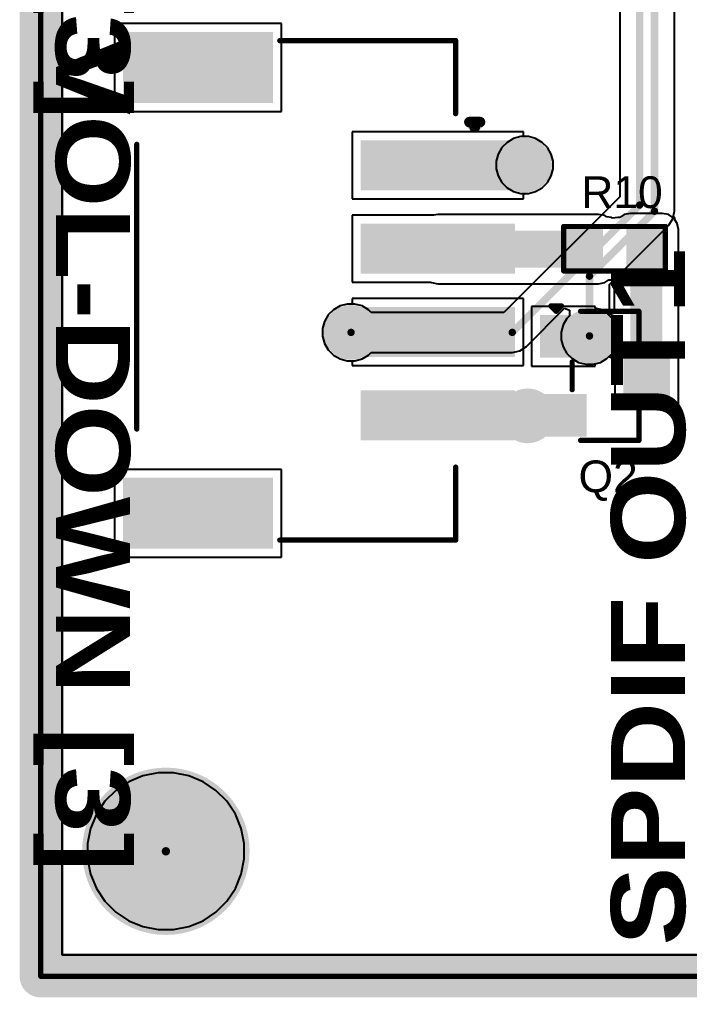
# Model space of a CAD drawing. Header units: inches. Extents: x -0.14 to 3.84, y -0.14 to 3.05.
# Drawn here: x -0.138 to 0.494, y -0.138 to 0.786 of the extents above; entities that cross this region are included whole.
import ezdxf

# ---------------------------------------------------------------- set-up
doc = ezdxf.new("R2010")
doc.units = ezdxf.units.IN
doc.header["$MEASUREMENT"] = 0
for name, color, linetype in [('Board Outline', 216, 'Continuous'), ('Bottom Layer', 5, 'Continuous'), ('Bottom Solder', 6, 'Continuous'), ('Ground Layer', 76, 'Continuous'), ('Pad Holes', 156, 'Continuous'), ('Power Layer', 16, 'Continuous'), ('Top Layer', 1, 'Continuous'), ('Top Overlay', 2, 'Continuous'), ('Top Paste', 8, 'Continuous'), ('Top Solder', 216, 'Continuous'), ('Via Holes', 16, 'Continuous')]:
    doc.layers.add(name, color=color, linetype=linetype)
doc.styles.add('Arial', font='', dxfattribs={"height": 0.2})
doc.styles.add('Arial Black_Bold', font='', dxfattribs={"height": 0.2})
doc.styles.get('Arial').set_extended_font_data('Arial')
doc.styles.get('Arial Black_Bold').set_extended_font_data('Arial Black', bold=True)

# ---------------------------------------------------------------- blocks, each defined once
blk = doc.blocks.new('SOT_23_18')
at = {"layer": 'Top Layer'}
for points in [[(-0.01614, 0.05748), (0.01614, 0.05748), (0.01614, 0.02126), (-0.01614, 0.02126)], [(-0.05354, -0.02126), (-0.02126, -0.02126), (-0.02126, -0.05748), (-0.05354, -0.05748)], [(0.02126, -0.02126), (0.05354, -0.02126), (0.05354, -0.05748), (0.02126, -0.05748)]]:
    blk.add_hatch(color=1, dxfattribs=at).paths.add_polyline_path(points)
at = {"layer": 'Top Paste'}
for points in [[(-0.01614, 0.05748), (0.01614, 0.05748), (0.01614, 0.02126), (-0.01614, 0.02126)], [(-0.05354, -0.02126), (-0.02126, -0.02126), (-0.02126, -0.05748), (-0.05354, -0.05748)], [(0.02126, -0.02126), (0.05354, -0.02126), (0.05354, -0.05748), (0.02126, -0.05748)]]:
    blk.add_hatch(color=8, dxfattribs=at).paths.add_polyline_path(points)
at = {"layer": 'Top Solder'}
for points in [[(-0.02014, 0.06148), (0.02014, 0.06148), (0.02014, 0.01726), (-0.02014, 0.01726)], [(-0.05754, -0.01726), (-0.01726, -0.01726), (-0.01726, -0.06148), (-0.05754, -0.06148)], [(0.01726, -0.01726), (0.05754, -0.01726), (0.05754, -0.06148), (0.01726, -0.06148)]]:
    blk.add_hatch(color=216, dxfattribs=at).paths.add_polyline_path(points)
at = {"layer": 'Top Overlay'}
for points in [[(-0.061, -0.023, 0.005, 0.005, 0), (-0.061, 0.032, 0.005, 0.005, 0)], [(-0.022, 0.032, 0.005, 0.005, 0), (-0.061, 0.032, 0.005, 0.005, 0)], [(0.061, 0.032, 0.005, 0.005, 0), (0.022, 0.032, 0.005, 0.005, 0)], [(0.061, -0.023, 0.005, 0.005, 0), (0.061, 0.032, 0.005, 0.005, 0)], [(0.013, -0.031, 0.005, 0.005, 0), (-0.013, -0.031, 0.005, 0.005, 0)], [(-0.061, -0.046, 0.005, 0.005, 0), (-0.066, -0.041, 0.005, 0.005, 0)], [(-0.066, -0.051, 0.005, 0.005, 0), (-0.066, -0.041, 0.005, 0.005, 0)], [(-0.066, -0.051, 0.005, 0.005, 0), (-0.061, -0.046, 0.005, 0.005, 0)]]:
    blk.add_lwpolyline(points, format="xyseb", dxfattribs=at)
for points in [[(-0.06225, 0.032, 0.0025, 0.0025, 1), (-0.05975, 0.032, 0.0025, 0.0025, 1)], [(-0.06225, 0.032, 0.0025, 0.0025, 1), (-0.05975, 0.032, 0.0025, 0.0025, 1)], [(-0.02325, 0.032, 0.0025, 0.0025, 1), (-0.02075, 0.032, 0.0025, 0.0025, 1)], [(0.02075, 0.032, 0.0025, 0.0025, 1), (0.02325, 0.032, 0.0025, 0.0025, 1)], [(0.05975, 0.032, 0.0025, 0.0025, 1), (0.06225, 0.032, 0.0025, 0.0025, 1)], [(0.05975, 0.032, 0.0025, 0.0025, 1), (0.06225, 0.032, 0.0025, 0.0025, 1)], [(-0.06225, -0.023, 0.0025, 0.0025, 1), (-0.05975, -0.023, 0.0025, 0.0025, 1)], [(0.05975, -0.023, 0.0025, 0.0025, 1), (0.06225, -0.023, 0.0025, 0.0025, 1)], [(-0.01425, -0.031, 0.0025, 0.0025, 1), (-0.01175, -0.031, 0.0025, 0.0025, 1)], [(0.01175, -0.031, 0.0025, 0.0025, 1), (0.01425, -0.031, 0.0025, 0.0025, 1)], [(-0.06725, -0.041, 0.0025, 0.0025, 1), (-0.06475, -0.041, 0.0025, 0.0025, 1)], [(-0.06725, -0.041, 0.0025, 0.0025, 1), (-0.06475, -0.041, 0.0025, 0.0025, 1)], [(-0.06225, -0.046, 0.0025, 0.0025, 1), (-0.05975, -0.046, 0.0025, 0.0025, 1)], [(-0.06225, -0.046, 0.0025, 0.0025, 1), (-0.05975, -0.046, 0.0025, 0.0025, 1)], [(-0.06725, -0.051, 0.0025, 0.0025, 1), (-0.06475, -0.051, 0.0025, 0.0025, 1)], [(-0.06725, -0.051, 0.0025, 0.0025, 1), (-0.06475, -0.051, 0.0025, 0.0025, 1)]]:
    blk.add_lwpolyline(points, format="xyseb", close=True, dxfattribs=at)
blk = doc.blocks.new('R___0603_66')
at = {"layer": 'Top Layer'}
for points in [[(-0.015, 0.0175), (-0.015, -0.0175), (-0.045, -0.0175), (-0.045, 0.0175)], [(0.045, 0.0175), (0.045, -0.0175), (0.015, -0.0175), (0.015, 0.0175)]]:
    blk.add_hatch(color=1, dxfattribs=at).paths.add_polyline_path(points)
at = {"layer": 'Top Paste'}
for points in [[(-0.015, 0.0175), (-0.015, -0.0175), (-0.045, -0.0175), (-0.045, 0.0175)], [(0.045, 0.0175), (0.045, -0.0175), (0.015, -0.0175), (0.015, 0.0175)]]:
    blk.add_hatch(color=8, dxfattribs=at).paths.add_polyline_path(points)
at = {"layer": 'Top Solder'}
for points in [[(-0.011, 0.0215), (-0.011, -0.0215), (-0.049, -0.0215), (-0.049, 0.0215)], [(0.049, 0.0215), (0.049, -0.0215), (0.011, -0.0215), (0.011, 0.0215)]]:
    blk.add_hatch(color=216, dxfattribs=at).paths.add_polyline_path(points)
at = {"layer": 'Top Overlay'}
for points in [[(0.048, 0.021, 0.005, 0.005, 0), (-0.048, 0.021, 0.005, 0.005, 0)], [(-0.048, 0.021, 0.005, 0.005, 0), (-0.048, -0.021, 0.005, 0.005, 0)], [(0.048, 0.021, 0.005, 0.005, 0), (0.048, -0.021, 0.005, 0.005, 0)], [(0.048, -0.021, 0.005, 0.005, 0), (-0.048, -0.021, 0.005, 0.005, 0)]]:
    blk.add_lwpolyline(points, format="xyseb", dxfattribs=at)
for points in [[(-0.04925, 0.021, 0.0025, 0.0025, 1), (-0.04675, 0.021, 0.0025, 0.0025, 1)], [(-0.04925, 0.021, 0.0025, 0.0025, 1), (-0.04675, 0.021, 0.0025, 0.0025, 1)], [(0.04675, 0.021, 0.0025, 0.0025, 1), (0.04925, 0.021, 0.0025, 0.0025, 1)], [(0.04675, 0.021, 0.0025, 0.0025, 1), (0.04925, 0.021, 0.0025, 0.0025, 1)], [(-0.04925, -0.021, 0.0025, 0.0025, 1), (-0.04675, -0.021, 0.0025, 0.0025, 1)], [(-0.04925, -0.021, 0.0025, 0.0025, 1), (-0.04675, -0.021, 0.0025, 0.0025, 1)], [(0.04675, -0.021, 0.0025, 0.0025, 1), (0.04925, -0.021, 0.0025, 0.0025, 1)], [(0.04675, -0.021, 0.0025, 0.0025, 1), (0.04925, -0.021, 0.0025, 0.0025, 1)]]:
    blk.add_lwpolyline(points, format="xyseb", close=True, dxfattribs=at)
blk = doc.blocks.new('S4B_PH_SM4_TB_LF__SN__92')
at = {"layer": 'Top Layer'}
for points in [[(-0.24016, 0.18012), (-0.1811, 0.18012), (-0.1811, 0.04626), (-0.24016, 0.04626)], [(0.1811, 0.18012), (0.24016, 0.18012), (0.24016, 0.04626), (0.1811, 0.04626)], [(-0.1378, -0.04429), (-0.09842, -0.04429), (-0.09842, -0.18209), (-0.1378, -0.18209)], [(-0.05906, -0.04429), (-0.01968, -0.04429), (-0.01968, -0.18209), (-0.05906, -0.18209)], [(0.01968, -0.04429), (0.05906, -0.04429), (0.05906, -0.18209), (0.01968, -0.18209)], [(0.09842, -0.04429), (0.1378, -0.04429), (0.1378, -0.18209), (0.09842, -0.18209)]]:
    blk.add_hatch(color=1, dxfattribs=at).paths.add_polyline_path(points)
at = {"layer": 'Top Paste'}
for points in [[(-0.24016, 0.18012), (-0.1811, 0.18012), (-0.1811, 0.04626), (-0.24016, 0.04626)], [(0.1811, 0.18012), (0.24016, 0.18012), (0.24016, 0.04626), (0.1811, 0.04626)], [(-0.1378, -0.04429), (-0.09842, -0.04429), (-0.09842, -0.18209), (-0.1378, -0.18209)], [(-0.05906, -0.04429), (-0.01968, -0.04429), (-0.01968, -0.18209), (-0.05906, -0.18209)], [(0.01968, -0.04429), (0.05906, -0.04429), (0.05906, -0.18209), (0.01968, -0.18209)], [(0.09842, -0.04429), (0.1378, -0.04429), (0.1378, -0.18209), (0.09842, -0.18209)]]:
    blk.add_hatch(color=8, dxfattribs=at).paths.add_polyline_path(points)
at = {"layer": 'Top Solder'}
for points in [[(-0.24416, 0.18412), (-0.1771, 0.18412), (-0.1771, 0.04226), (-0.24416, 0.04226)], [(0.1771, 0.18412), (0.24416, 0.18412), (0.24416, 0.04226), (0.1771, 0.04226)], [(-0.1418, -0.04029), (-0.09442, -0.04029), (-0.09442, -0.18609), (-0.1418, -0.18609)], [(-0.06306, -0.04029), (-0.01568, -0.04029), (-0.01568, -0.18609), (-0.06306, -0.18609)], [(0.01568, -0.04029), (0.06306, -0.04029), (0.06306, -0.18609), (0.01568, -0.18609)], [(0.09442, -0.04029), (0.1418, -0.04029), (0.1418, -0.18609), (0.09442, -0.18609)]]:
    blk.add_hatch(color=216, dxfattribs=at).paths.add_polyline_path(points)
at = {"layer": 'Top Overlay'}
for points in [[(-0.131, 0.171, 0.005, 0.005, 0), (0.138, 0.171, 0.005, 0.005, 0)], [(-0.236, 0.036, 0.005, 0.005, 0), (-0.236, -0.13, 0.005, 0.005, 0)], [(0.236, 0.036, 0.005, 0.005, 0), (0.236, -0.13, 0.005, 0.005, 0)], [(-0.236, -0.13, 0.005, 0.005, 0), (-0.167, -0.13, 0.005, 0.005, 0)], [(0.167, -0.13, 0.005, 0.005, 0), (0.236, -0.13, 0.005, 0.005, 0)], [(0.159, -0.143, 0.01, 0.01, 0), (0.154, -0.148, 0.01, 0.01, 0)], [(0.159, -0.143, 0.01, 0.01, 0), (0.159, -0.153, 0.01, 0.01, 0)], [(0.154, -0.148, 0.01, 0.01, 0), (0.159, -0.153, 0.01, 0.01, 0)]]:
    blk.add_lwpolyline(points, format="xyseb", dxfattribs=at)
for points in [[(-0.13225, 0.171, 0.0025, 0.0025, 1), (-0.12975, 0.171, 0.0025, 0.0025, 1)], [(0.13675, 0.171, 0.0025, 0.0025, 1), (0.13925, 0.171, 0.0025, 0.0025, 1)], [(-0.23725, 0.036, 0.0025, 0.0025, 1), (-0.23475, 0.036, 0.0025, 0.0025, 1)], [(0.23475, 0.036, 0.0025, 0.0025, 1), (0.23725, 0.036, 0.0025, 0.0025, 1)], [(-0.23725, -0.13, 0.0025, 0.0025, 1), (-0.23475, -0.13, 0.0025, 0.0025, 1)], [(-0.23725, -0.13, 0.0025, 0.0025, 1), (-0.23475, -0.13, 0.0025, 0.0025, 1)], [(-0.16825, -0.13, 0.0025, 0.0025, 1), (-0.16575, -0.13, 0.0025, 0.0025, 1)], [(0.16575, -0.13, 0.0025, 0.0025, 1), (0.16825, -0.13, 0.0025, 0.0025, 1)], [(0.23475, -0.13, 0.0025, 0.0025, 1), (0.23725, -0.13, 0.0025, 0.0025, 1)], [(0.23475, -0.13, 0.0025, 0.0025, 1), (0.23725, -0.13, 0.0025, 0.0025, 1)], [(0.1565, -0.143, 0.005, 0.005, 1), (0.1615, -0.143, 0.005, 0.005, 1)], [(0.1565, -0.143, 0.005, 0.005, 1), (0.1615, -0.143, 0.005, 0.005, 1)], [(0.1515, -0.148, 0.005, 0.005, 1), (0.1565, -0.148, 0.005, 0.005, 1)], [(0.1515, -0.148, 0.005, 0.005, 1), (0.1565, -0.148, 0.005, 0.005, 1)], [(0.1565, -0.153, 0.005, 0.005, 1), (0.1615, -0.153, 0.005, 0.005, 1)], [(0.1565, -0.153, 0.005, 0.005, 1), (0.1615, -0.153, 0.005, 0.005, 1)]]:
    blk.add_lwpolyline(points, format="xyseb", close=True, dxfattribs=at)

msp = doc.modelspace()

# ---------------------------------------------------------------- hatches: boundary and pattern name
at = {"layer": 'Bottom Layer'}
h = msp.add_hatch(color=5, dxfattribs=at)
edge = h.paths.add_edge_path()
edge.add_arc((0.33866, 0.64844), 0.01181, 0, 360)
h = msp.add_hatch(color=5, dxfattribs=at)
edge = h.paths.add_edge_path()
edge.add_arc((0.17481, 0.4903), 0.01181, 0, 360)
h = msp.add_hatch(color=5, dxfattribs=at)
edge = h.paths.add_edge_path()
edge.add_arc((0.39991, 0.48695), 0.01181, 0, 360)
h = msp.add_hatch(color=5, dxfattribs=at)
edge = h.paths.add_edge_path()
edge.add_arc((0.34154, 0.41145), 0.01181, 0, 360)
at = {"layer": 'Bottom Solder'}
h = msp.add_hatch(color=6, dxfattribs=at)
edge = h.paths.add_edge_path()
edge.add_arc((0.33866, 0.64844), 0.01581, 0, 360)
h = msp.add_hatch(color=6, dxfattribs=at)
edge = h.paths.add_edge_path()
edge.add_arc((0.17481, 0.4903), 0.01581, 0, 360)
h = msp.add_hatch(color=6, dxfattribs=at)
edge = h.paths.add_edge_path()
edge.add_arc((0.39991, 0.48695), 0.01581, 0, 360)
h = msp.add_hatch(color=6, dxfattribs=at)
edge = h.paths.add_edge_path()
edge.add_arc((0.34154, 0.41145), 0.01581, 0, 360)
h = msp.add_hatch(color=6, dxfattribs=at)
edge = h.paths.add_edge_path()
edge.add_arc((0, 0), 0.004, 0, 360)
at = {"layer": 'Ground Layer'}
h = msp.add_hatch(color=76, dxfattribs=at)
edge = h.paths.add_edge_path()
edge.add_arc((0.33866, 0.64844), 0.02591, 0, 360)
h = msp.add_hatch(color=76, dxfattribs=at)
edge = h.paths.add_edge_path()
edge.add_arc((0.17481, 0.4903), 0.02591, 0, 360)
h = msp.add_hatch(color=76, dxfattribs=at)
edge = h.paths.add_edge_path()
edge.add_arc((0.39991, 0.48695), 0.02591, 0, 360)
h = msp.add_hatch(color=76, dxfattribs=at)
edge = h.paths.add_edge_path()
edge.add_arc((0, 0), 0.07906, 0, 360)
at = {"layer": 'Pad Holes'}
h = msp.add_hatch(color=7, dxfattribs=at)
edge = h.paths.add_edge_path()
edge.add_arc((0, 0), 0.05906, 0, 360)
at = {"layer": 'Power Layer'}
h = msp.add_hatch(color=16, dxfattribs=at)
edge = h.paths.add_edge_path()
edge.add_arc((0.17481, 0.4903), 0.02591, 0, 360)
h = msp.add_hatch(color=16, dxfattribs=at)
edge = h.paths.add_edge_path()
edge.add_arc((0.39991, 0.48695), 0.02591, 0, 360)
h = msp.add_hatch(color=16, dxfattribs=at)
edge = h.paths.add_edge_path()
edge.add_arc((0.34154, 0.41145), 0.02591, 0, 360)
h = msp.add_hatch(color=16, dxfattribs=at)
edge = h.paths.add_edge_path()
edge.add_arc((0, 0), 0.07906, 0, 360)
at = {"layer": 'Top Layer'}
for points in [[(0.33866, 0.63662), (0.33866, 0.66022), (0.25673, 0.66022), (0.25673, 0.63662)], [(0.40854, 0.5515), (0.40854, 0.5865), (0.25673, 0.5865), (0.25673, 0.5515)], [(0.46854, 0.44885), (0.46854, 0.5875), (0.43854, 0.5875), (0.43854, 0.44885)], [(0.17481, 0.50212), (0.17481, 0.47851), (0.25673, 0.47851), (0.25673, 0.50212)], [(0.39991, 0.47513), (0.39991, 0.49873), (0.37417, 0.49873), (0.37417, 0.47513)], [(0.39228, 0.3953), (0.39228, 0.42759), (0.25673, 0.42759), (0.25673, 0.3953)]]:
    msp.add_hatch(color=1, dxfattribs=at).paths.add_polyline_path(points)
h = msp.add_hatch(color=1, dxfattribs=at)
edge = h.paths.add_edge_path()
edge.add_arc((0.33866, 0.64844), 0.01181, 0, 360)
h = msp.add_hatch(color=1, dxfattribs=at)
edge = h.paths.add_edge_path()
edge.add_arc((0.17481, 0.4903), 0.01181, 0, 360)
h = msp.add_hatch(color=1, dxfattribs=at)
edge = h.paths.add_edge_path()
edge.add_arc((0.39991, 0.48695), 0.01181, 0, 360)
h = msp.add_hatch(color=1, dxfattribs=at)
edge = h.paths.add_edge_path()
edge.add_arc((0.34154, 0.41145), 0.01181, 0, 360)
at = {"layer": 'Top Solder'}
h = msp.add_hatch(color=216, dxfattribs=at)
edge = h.paths.add_edge_path()
edge.add_arc((0.33866, 0.64844), 0.01581, 0, 360)
h = msp.add_hatch(color=216, dxfattribs=at)
edge = h.paths.add_edge_path()
edge.add_arc((0.17481, 0.4903), 0.01581, 0, 360)
h = msp.add_hatch(color=216, dxfattribs=at)
edge = h.paths.add_edge_path()
edge.add_arc((0.39991, 0.48695), 0.01581, 0, 360)
h = msp.add_hatch(color=216, dxfattribs=at)
edge = h.paths.add_edge_path()
edge.add_arc((0.34154, 0.41145), 0.01581, 0, 360)
h = msp.add_hatch(color=216, dxfattribs=at)
edge = h.paths.add_edge_path()
edge.add_arc((0, 0), 0.004, 0, 360)
at = {"layer": 'Via Holes'}
h = msp.add_hatch(color=7, dxfattribs=at)
edge = h.paths.add_edge_path()
edge.add_arc((0.33866, 0.64844), 0.00591, 0, 360)
h = msp.add_hatch(color=7, dxfattribs=at)
edge = h.paths.add_edge_path()
edge.add_arc((0.17481, 0.4903), 0.00591, 0, 360)
h = msp.add_hatch(color=7, dxfattribs=at)
edge = h.paths.add_edge_path()
edge.add_arc((0.39991, 0.48695), 0.00591, 0, 360)
h = msp.add_hatch(color=7, dxfattribs=at)
edge = h.paths.add_edge_path()
edge.add_arc((0.34154, 0.41145), 0.00591, 0, 360)

# ---------------------------------------------------------------- linework, layer by layer
at = {"layer": 'Board Outline'}
for points in [[(-0.11811, -0.11811, 0.005, 0.005, 0), (-0.11811, 3.0315, 0.005, 0.005, 0)], [(-0.11811, -0.11811, 0.005, 0.005, 0), (0.51728, -0.11811, 0.005, 0.005, 0)]]:
    msp.add_lwpolyline(points, format="xyseb", dxfattribs=at)
msp.add_lwpolyline([(-0.11936, -0.11811, 0.0025, 0.0025, 1), (-0.11686, -0.11811, 0.0025, 0.0025, 1)], format="xyseb", close=True, dxfattribs=at)
msp.add_lwpolyline([(-0.11936, -0.11811, 0.0025, 0.0025, 1), (-0.11686, -0.11811, 0.0025, 0.0025, 1)], format="xyseb", close=True, dxfattribs=at)
at = {"layer": 'Bottom Layer'}
for p, q in [((-0.09772, -0.09772), (-0.09772, 3.01111)), ((0.48011, 0.60479), (0.48011, 1.33251)), ((0.42839, 0.98446), (0.42839, 0.6184)), ((0.33513, 0.67525), (0.32831, 0.67342)), ((0.34219, 0.67525), (0.33513, 0.67525)), ((0.34901, 0.67342), (0.34219, 0.67525)), ((0.32219, 0.66989), (0.3172, 0.6649)), ((0.32831, 0.67342), (0.32219, 0.66989)), ((0.35512, 0.66989), (0.34901, 0.67342)), ((0.36011, 0.6649), (0.35512, 0.66989)), ((0.31367, 0.65879), (0.31185, 0.65197)), ((0.3172, 0.6649), (0.31367, 0.65879)), ((0.36364, 0.65879), (0.36011, 0.6649)), ((0.36547, 0.65197), (0.36364, 0.65879)), ((0.31185, 0.65197), (0.31185, 0.64491)), ((0.36547, 0.64491), (0.36547, 0.65197)), ((0.31185, 0.64491), (0.31367, 0.63809)), ((0.31367, 0.63809), (0.3172, 0.63197)), ((0.36011, 0.63197), (0.36364, 0.63809)), ((0.36364, 0.63809), (0.36547, 0.64491)), ((0.3172, 0.63197), (0.32219, 0.62698)), ((0.35512, 0.62698), (0.36011, 0.63197)), ((0.32219, 0.62698), (0.32831, 0.62345)), ((0.32831, 0.62345), (0.33513, 0.62163)), ((0.33513, 0.62163), (0.34219, 0.62163)), ((0.34219, 0.62163), (0.34901, 0.62345)), ((0.34901, 0.62345), (0.35512, 0.62698)), ((0.42839, 0.6184), (0.31915, 0.50916)), ((0.47867, 0.59757), (0.48011, 0.60479)), ((0.41877, 0.53563), (0.47459, 0.59145)), ((0.47459, 0.59145), (0.47867, 0.59757)), ((0.41877, 0.506), (0.41877, 0.53563)), ((0.15835, 0.51175), (0.15335, 0.50676)), ((0.16446, 0.51528), (0.15835, 0.51175)), ((0.17128, 0.51711), (0.16446, 0.51528)), ((0.17834, 0.51711), (0.17128, 0.51711)), ((0.18516, 0.51528), (0.17834, 0.51711)), ((0.19127, 0.51175), (0.18516, 0.51528)), ((0.19386, 0.50916), (0.19127, 0.51175)), ((0.31915, 0.50916), (0.19386, 0.50916)), ((0.3403, 0.47696), (0.37643, 0.51309)), ((0.37643, 0.51309), (0.38105, 0.51118)), ((0.38105, 0.51118), (0.38105, 0.506)), ((0.14982, 0.50065), (0.148, 0.49383)), ((0.15335, 0.50676), (0.14982, 0.50065)), ((0.37845, 0.50341), (0.37492, 0.4973)), ((0.38105, 0.506), (0.37845, 0.50341)), ((0.42136, 0.50341), (0.41877, 0.506)), ((0.42489, 0.4973), (0.42136, 0.50341)), ((0.148, 0.49383), (0.148, 0.48677)), ((0.37492, 0.4973), (0.3731, 0.49048)), ((0.3731, 0.49048), (0.3731, 0.48342)), ((0.42672, 0.49048), (0.42489, 0.4973)), ((0.42672, 0.48342), (0.42672, 0.49048)), ((0.148, 0.48677), (0.14982, 0.47995)), ((0.3731, 0.48342), (0.37492, 0.4766)), ((0.42489, 0.4766), (0.42672, 0.48342)), ((0.14982, 0.47995), (0.15335, 0.47384)), ((0.15335, 0.47384), (0.15835, 0.46885)), ((0.19127, 0.46885), (0.19386, 0.47144)), ((0.19386, 0.47144), (0.32696, 0.47144)), ((0.32696, 0.47144), (0.33418, 0.47287)), ((0.33418, 0.47287), (0.3403, 0.47696)), ((0.37492, 0.4766), (0.37845, 0.47048)), ((0.42136, 0.47048), (0.42489, 0.4766)), ((0.15835, 0.46885), (0.16446, 0.46532)), ((0.16446, 0.46532), (0.17128, 0.46349)), ((0.17128, 0.46349), (0.17834, 0.46349)), ((0.17834, 0.46349), (0.18516, 0.46532)), ((0.18516, 0.46532), (0.19127, 0.46885)), ((0.37845, 0.47048), (0.38345, 0.46549)), ((0.38345, 0.46549), (0.38956, 0.46196)), ((0.41026, 0.46196), (0.41637, 0.46549)), ((0.41637, 0.46549), (0.42136, 0.47048)), ((0.38956, 0.46196), (0.39638, 0.46014)), ((0.39638, 0.46014), (0.40344, 0.46014)), ((0.40344, 0.46014), (0.41026, 0.46196)), ((-0.00729, 0.07405), (-0.0216, 0.07121)), ((0.00729, 0.07405), (-0.00729, 0.07405)), ((0.0216, 0.07121), (0.00729, 0.07405)), ((-0.03508, 0.06563), (-0.04721, 0.05752)), ((-0.0216, 0.07121), (-0.03508, 0.06563)), ((0.03508, 0.06563), (0.0216, 0.07121)), ((0.04721, 0.05752), (0.03508, 0.06563)), ((-0.04721, 0.05752), (-0.05752, 0.04721)), ((0.05752, 0.04721), (0.04721, 0.05752)), ((-0.05752, 0.04721), (-0.06563, 0.03508)), ((0.06563, 0.03508), (0.05752, 0.04721)), ((-0.06563, 0.03508), (-0.07121, 0.0216)), ((0.07121, 0.0216), (0.06563, 0.03508)), ((-0.07121, 0.0216), (-0.07405, 0.00729)), ((0.07406, 0.00729), (0.07121, 0.0216)), ((-0.07405, 0.00729), (-0.07405, -0.00729)), ((0.07406, -0.00729), (0.07406, 0.00729)), ((-0.07405, -0.00729), (-0.07121, -0.0216)), ((0.07121, -0.0216), (0.07406, -0.00729)), ((-0.07121, -0.0216), (-0.06563, -0.03508)), ((0.06563, -0.03508), (0.07121, -0.0216)), ((-0.06563, -0.03508), (-0.05752, -0.04721)), ((0.05752, -0.04721), (0.06563, -0.03508)), ((-0.05752, -0.04721), (-0.04721, -0.05752)), ((0.04721, -0.05752), (0.05752, -0.04721)), ((-0.04721, -0.05752), (-0.03508, -0.06563)), ((0.03508, -0.06563), (0.04721, -0.05752)), ((-0.03508, -0.06563), (-0.0216, -0.07121)), ((-0.0216, -0.07121), (-0.00729, -0.07406)), ((0.00729, -0.07406), (0.0216, -0.07121)), ((0.0216, -0.07121), (0.03508, -0.06563)), ((-0.00729, -0.07406), (0.00729, -0.07406)), ((0.509, -0.09772), (-0.09772, -0.09772))]:
    msp.add_line(p, q, dxfattribs=at)
for points in [[(0.44725, 0.61059, 0.007, 0.007, 0), (0.44725, 1.34612, 0.007, 0.007, 0)], [(0.46125, 0.60479, 0.007, 0.007, 0), (0.46125, 1.34032, 0.007, 0.007, 0)], [(0.32696, 0.4903, 0.007, 0.007, 0), (0.44725, 0.61059, 0.007, 0.007, 0)], [(0.39991, 0.54345, 0.007, 0.007, 0), (0.46125, 0.60479, 0.007, 0.007, 0)], [(0.39991, 0.48695, 0.007, 0.007, 0), (0.39991, 0.54345, 0.007, 0.007, 0)], [(0.17481, 0.4903, 0.007, 0.007, 0), (0.32696, 0.4903, 0.007, 0.007, 0)]]:
    msp.add_lwpolyline(points, format="xyseb", dxfattribs=at)
for points in [[(0.4455, 0.61059, 0.0035, 0.0035, 1), (0.449, 0.61059, 0.0035, 0.0035, 1)], [(0.4455, 0.61059, 0.0035, 0.0035, 1), (0.449, 0.61059, 0.0035, 0.0035, 1)], [(0.4595, 0.60479, 0.0035, 0.0035, 1), (0.463, 0.60479, 0.0035, 0.0035, 1)], [(0.4595, 0.60479, 0.0035, 0.0035, 1), (0.463, 0.60479, 0.0035, 0.0035, 1)], [(0.39816, 0.54345, 0.0035, 0.0035, 1), (0.40166, 0.54345, 0.0035, 0.0035, 1)], [(0.39816, 0.54345, 0.0035, 0.0035, 1), (0.40166, 0.54345, 0.0035, 0.0035, 1)], [(0.17306, 0.4903, 0.0035, 0.0035, 1), (0.17656, 0.4903, 0.0035, 0.0035, 1)], [(0.32521, 0.4903, 0.0035, 0.0035, 1), (0.32871, 0.4903, 0.0035, 0.0035, 1)], [(0.32521, 0.4903, 0.0035, 0.0035, 1), (0.32871, 0.4903, 0.0035, 0.0035, 1)], [(0.39816, 0.48695, 0.0035, 0.0035, 1), (0.40166, 0.48695, 0.0035, 0.0035, 1)]]:
    msp.add_lwpolyline(points, format="xyseb", close=True, dxfattribs=at)
at = {"layer": 'Ground Layer'}
for p, q in [((-0.09801, -0.09801), (-0.09801, 3.0114)), ((0.50912, -0.09801), (-0.09801, -0.09801))]:
    msp.add_line(p, q, dxfattribs=at)
for points in [[(-0.11811, -0.11811, 0.04, 0.04, 0), (-0.11811, 3.0315, 0.04, 0.04, 0)], [(-0.11811, -0.11811, 0.04, 0.04, 0), (0.51728, -0.11811, 0.04, 0.04, 0)]]:
    msp.add_lwpolyline(points, format="xyseb", dxfattribs=at)
msp.add_lwpolyline([(-0.12811, -0.11811, 0.02, 0.02, 1), (-0.10811, -0.11811, 0.02, 0.02, 1)], format="xyseb", close=True, dxfattribs=at)
msp.add_lwpolyline([(-0.12811, -0.11811, 0.02, 0.02, 1), (-0.10811, -0.11811, 0.02, 0.02, 1)], format="xyseb", close=True, dxfattribs=at)
at = {"layer": 'Power Layer'}
for p, q in [((-0.09801, -0.09801), (-0.09801, 3.0114)), ((0.50912, -0.09801), (-0.09801, -0.09801))]:
    msp.add_line(p, q, dxfattribs=at)
for points in [[(-0.11811, -0.11811, 0.04, 0.04, 0), (-0.11811, 3.0315, 0.04, 0.04, 0)], [(-0.11811, -0.11811, 0.04, 0.04, 0), (0.51728, -0.11811, 0.04, 0.04, 0)]]:
    msp.add_lwpolyline(points, format="xyseb", dxfattribs=at)
msp.add_lwpolyline([(-0.12811, -0.11811, 0.02, 0.02, 1), (-0.10811, -0.11811, 0.02, 0.02, 1)], format="xyseb", close=True, dxfattribs=at)
msp.add_lwpolyline([(-0.12811, -0.11811, 0.02, 0.02, 1), (-0.10811, -0.11811, 0.02, 0.02, 1)], format="xyseb", close=True, dxfattribs=at)
at = {"layer": 'Top Layer'}
for p, q in [((-0.09772, -0.09772), (-0.09772, 3.01111)), ((0.10928, 0.78215), (-0.04857, 0.78215)), ((-0.04857, 0.78215), (-0.04857, 0.6991)), ((0.10928, 0.6991), (0.10928, 0.78215)), ((-0.04857, 0.6991), (0.10928, 0.6991)), ((0.33763, 0.67979), (0.17584, 0.67979)), ((0.17584, 0.67979), (0.17584, 0.61642)), ((0.33763, 0.67552), (0.33763, 0.67979)), ((0.33866, 0.67552), (0.33763, 0.67552)), ((0.34001, 0.67525), (0.33866, 0.67552)), ((0.34219, 0.67525), (0.34001, 0.67525)), ((0.34901, 0.67342), (0.34219, 0.67525)), ((0.35512, 0.66989), (0.34901, 0.67342)), ((0.36011, 0.6649), (0.35512, 0.66989)), ((0.36364, 0.65879), (0.36011, 0.6649)), ((0.36547, 0.65197), (0.36364, 0.65879)), ((0.36547, 0.64491), (0.36547, 0.65197)), ((0.36011, 0.63197), (0.36364, 0.63809)), ((0.36364, 0.63809), (0.36547, 0.64491)), ((0.35512, 0.62698), (0.36011, 0.63197)), ((0.33763, 0.61642), (0.33763, 0.62132)), ((0.33763, 0.62132), (0.33866, 0.62132)), ((0.33866, 0.62132), (0.34018, 0.62163)), ((0.34018, 0.62163), (0.34219, 0.62163)), ((0.34219, 0.62163), (0.34901, 0.62345)), ((0.34901, 0.62345), (0.35512, 0.62698)), ((0.17584, 0.61642), (0.33763, 0.61642)), ((0.25302, 0.60105), (0.17584, 0.60105)), ((0.17584, 0.60105), (0.17584, 0.53768)), ((0.25673, 0.60179), (0.25302, 0.60105)), ((0.40854, 0.60179), (0.25673, 0.60179)), ((0.4144, 0.60063), (0.40854, 0.60179)), ((0.41587, 0.59965), (0.4144, 0.60063)), ((0.43269, 0.60163), (0.42856, 0.59887)), ((0.43854, 0.60279), (0.43269, 0.60163)), ((0.46854, 0.60279), (0.43854, 0.60279)), ((0.4744, 0.60163), (0.46854, 0.60279)), ((0.47853, 0.59887), (0.4744, 0.60163)), ((0.42054, 0.59887), (0.41587, 0.59965)), ((0.42154, 0.59826), (0.42054, 0.59887)), ((0.42054, 0.59887), (0.42054, 0.59887)), ((0.42654, 0.59887), (0.42154, 0.59826)), ((0.42856, 0.59887), (0.42654, 0.59887)), ((0.42654, 0.59887), (0.42654, 0.59887)), ((0.48054, 0.59887), (0.47853, 0.59887)), ((0.48054, 0.59654), (0.48054, 0.59887)), ((0.48267, 0.59335), (0.48054, 0.59654)), ((0.48384, 0.5875), (0.48267, 0.59335)), ((0.48384, 0.47739), (0.48384, 0.5875)), ((0.17584, 0.53768), (0.25041, 0.53768)), ((0.25041, 0.53768), (0.25088, 0.53737)), ((0.25088, 0.53737), (0.25673, 0.5362)), ((0.25673, 0.5362), (0.40854, 0.5362)), ((0.40854, 0.5362), (0.4144, 0.53737)), ((0.4144, 0.53737), (0.41814, 0.53987)), ((0.41814, 0.53987), (0.42054, 0.53987)), ((0.42054, 0.53987), (0.42325, 0.53599)), ((0.42325, 0.53599), (0.42325, 0.50859)), ((0.33763, 0.52231), (0.17584, 0.52231)), ((0.17584, 0.52231), (0.17584, 0.51741)), ((0.33763, 0.45894), (0.33763, 0.52231)), ((0.15835, 0.51175), (0.15335, 0.50676)), ((0.16446, 0.51528), (0.15835, 0.51175)), ((0.17128, 0.51711), (0.16446, 0.51528)), ((0.17329, 0.51711), (0.17128, 0.51711)), ((0.17481, 0.51741), (0.17329, 0.51711)), ((0.17584, 0.51741), (0.17481, 0.51741)), ((0.40528, 0.51479), (0.34506, 0.51479)), ((0.34506, 0.51479), (0.34506, 0.45851)), ((0.40528, 0.51326), (0.40528, 0.51479)), ((0.41026, 0.51193), (0.40528, 0.51326)), ((0.41637, 0.5084), (0.41026, 0.51193)), ((0.41825, 0.50652), (0.41637, 0.5084)), ((0.42325, 0.50859), (0.41825, 0.50652)), ((0.14982, 0.50065), (0.148, 0.49383)), ((0.15335, 0.50676), (0.14982, 0.50065)), ((0.148, 0.49383), (0.148, 0.48677)), ((0.148, 0.48677), (0.14982, 0.47995)), ((0.14982, 0.47995), (0.15335, 0.47384)), ((0.15335, 0.47384), (0.15835, 0.46885)), ((0.48402, 0.47739), (0.48384, 0.47739)), ((0.48402, 0.42111), (0.48402, 0.47739)), ((0.15835, 0.46885), (0.16446, 0.46532)), ((0.16446, 0.46532), (0.17128, 0.46349)), ((0.17128, 0.46349), (0.17345, 0.46349)), ((0.17345, 0.46349), (0.17481, 0.46322)), ((0.17481, 0.46322), (0.17584, 0.46322)), ((0.17584, 0.46322), (0.17584, 0.45894)), ((0.41026, 0.46196), (0.41637, 0.46549)), ((0.41637, 0.46549), (0.41825, 0.46737)), ((0.41825, 0.46737), (0.42325, 0.4653)), ((0.42325, 0.4653), (0.42325, 0.44885)), ((0.17584, 0.45894), (0.33763, 0.45894)), ((0.34506, 0.45851), (0.40528, 0.45851)), ((0.40528, 0.46063), (0.41026, 0.46196)), ((0.40528, 0.45851), (0.40528, 0.46063)), ((0.42325, 0.44885), (0.4238, 0.44606)), ((0.4238, 0.44606), (0.4238, 0.42111)), ((0.4238, 0.42111), (0.48402, 0.42111)), ((0.10928, 0.36089), (-0.04857, 0.36089)), ((-0.04857, 0.36089), (-0.04857, 0.27784)), ((0.10928, 0.27784), (0.10928, 0.36089)), ((-0.04857, 0.27784), (0.10928, 0.27784)), ((-0.00729, 0.07405), (-0.0216, 0.07121)), ((0.00729, 0.07405), (-0.00729, 0.07405)), ((0.0216, 0.07121), (0.00729, 0.07405)), ((-0.03508, 0.06563), (-0.04721, 0.05752)), ((-0.0216, 0.07121), (-0.03508, 0.06563)), ((0.03508, 0.06563), (0.0216, 0.07121)), ((0.04721, 0.05752), (0.03508, 0.06563)), ((-0.04721, 0.05752), (-0.05752, 0.04721)), ((0.05752, 0.04721), (0.04721, 0.05752)), ((-0.05752, 0.04721), (-0.06563, 0.03508)), ((0.06563, 0.03508), (0.05752, 0.04721)), ((-0.06563, 0.03508), (-0.07121, 0.0216)), ((0.07121, 0.0216), (0.06563, 0.03508)), ((-0.07121, 0.0216), (-0.07405, 0.00729)), ((0.07406, 0.00729), (0.07121, 0.0216)), ((-0.07405, 0.00729), (-0.07405, -0.00729)), ((0.07406, -0.00729), (0.07406, 0.00729)), ((-0.07405, -0.00729), (-0.07121, -0.0216)), ((0.07121, -0.0216), (0.07406, -0.00729)), ((-0.07121, -0.0216), (-0.06563, -0.03508)), ((0.06563, -0.03508), (0.07121, -0.0216)), ((-0.06563, -0.03508), (-0.05752, -0.04721)), ((0.05752, -0.04721), (0.06563, -0.03508)), ((-0.05752, -0.04721), (-0.04721, -0.05752)), ((0.04721, -0.05752), (0.05752, -0.04721)), ((-0.04721, -0.05752), (-0.03508, -0.06563)), ((0.03508, -0.06563), (0.04721, -0.05752)), ((-0.03508, -0.06563), (-0.0216, -0.07121)), ((-0.0216, -0.07121), (-0.00729, -0.07406)), ((0.00729, -0.07406), (0.0216, -0.07121)), ((0.0216, -0.07121), (0.03508, -0.06563)), ((-0.00729, -0.07406), (0.00729, -0.07406)), ((0.509, -0.09772), (-0.09772, -0.09772))]:
    msp.add_line(p, q, dxfattribs=at)

# ---------------------------------------------------------------- block references
for name, p, rotation in [('S4B_PH_SM4_TB_LF__SN__92', (0.14354, 0.53), 90), ('R___0603_66', (0.42354, 0.56937), 180), ('SOT_23_18', (0.41454, 0.44925), 270)]:
    msp.add_blockref(name, p, dxfattribs=dict(rotation=rotation))

# ---------------------------------------------------------------- texts
at = {"layer": 'Top Overlay', "style": 'Arial Black_Bold'}
for s, rotation, p in [('VOL-UP [3]', 270, (-0.10386, 1.28197)), ('VOL-DOWN [3]', 270, (-0.10386, 0.77016)), ('SPDIF OUT1', 90, (0.4902, -0.08908))]:
    msp.add_text(s, height=0.07, rotation=rotation, dxfattribs=at).set_placement(p)
at = {"layer": 'Top Overlay', "style": 'Arial'}
for s, p in [('R10', (0.39215, 0.60776)), ('Q2', (0.38955, 0.33925))]:
    msp.add_text(s, height=0.03, dxfattribs=at).set_placement(p)

doc.saveas('drawing.dxf')
